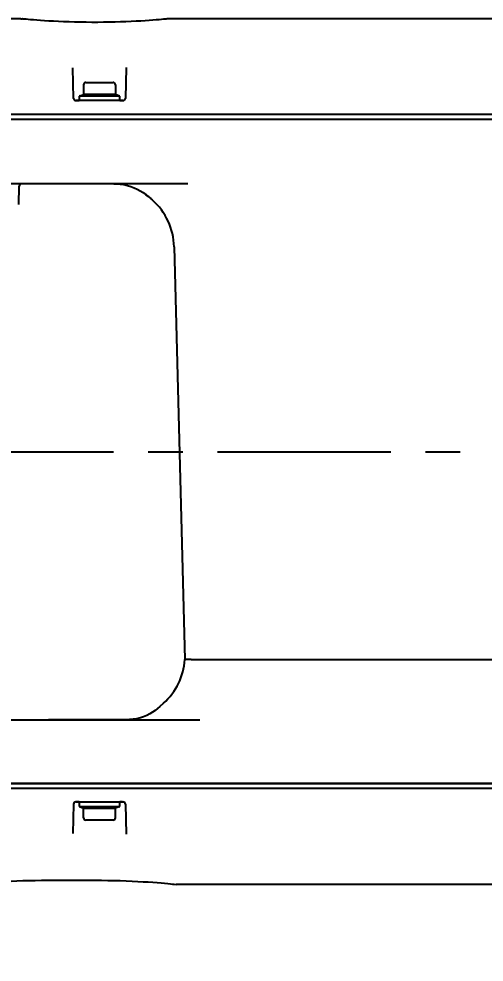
# Model space of a CAD drawing. Header units: millimetres. Extents: x 5828 to 6704, y 123 to 421.
# Drawn here: x 6390.25 to 6395.28, y 174.02 to 184.23 of the extents above; entities that cross this region are included whole.
import ezdxf
from ezdxf import colors
from ezdxf.entities.mleader import LeaderData, LeaderLine
from ezdxf.math import Vec2, Vec3

# ---------------------------------------------------------------- set-up
doc = ezdxf.new("R2010")
doc.units = ezdxf.units.MM
doc.linetypes.add('CENTER', pattern=[0.6, 0.375, -0.075, 0.075, -0.075])
doc.layers.add('外形图', color=7, linetype='Continuous')
doc.styles.add('微软雅黑', font='msyh.ttc', dxfattribs={"height": 2.1})

msp = doc.modelspace()

# ---------------------------------------------------------------- linework, layer by layer
at = {"layer": '外形图', "linetype": 'Continuous'}
for p, q in [((6390.2716, 184.23), (6387.1208, 184.23)), ((6390.2716, 184.23), (6390.289, 184.229)), ((6390.2908, 184.2288), (6390.289, 184.229)), ((6390.289, 184.229), (6390.289, 184.229)), ((6390.3148, 184.2263), (6390.289, 184.229)), ((6390.3271, 184.2251), (6390.2978, 184.2281)), ((6391.8439, 184.2281), (6391.8144, 184.2252)), ((6391.8527, 184.2291), (6391.8439, 184.2281)), ((6391.8527, 184.2291), (6391.8526, 184.2291)), ((6391.87, 184.2301), (6391.8527, 184.2291)), ((6399.6208, 184.2294), (6391.87, 184.2301)), ((6390.8402, 183.3694), (6390.8316, 183.6984)), ((6391.4102, 183.7028), (6391.4015, 183.3694)), ((6390.9483, 183.5176), (6390.9483, 183.4124)), ((6390.9733, 183.5426), (6391.2683, 183.5426)), ((6391.2933, 183.5176), (6391.2933, 183.4124)), ((6390.9008, 183.3951), (6390.9008, 183.3451)), ((6391.3408, 183.3951), (6390.9008, 183.3951)), ((6390.9107, 183.3987), (6390.9483, 183.4124)), ((6391.2933, 183.4124), (6390.9483, 183.4124)), ((6391.331, 183.3987), (6391.2933, 183.4124)), ((6391.3408, 183.3451), (6391.3408, 183.3951)), ((6391.3765, 183.3451), (6390.8652, 183.3451)), ((6390.8706, 183.3451), (6390.9008, 183.3451)), ((6391.3408, 183.3451), (6390.9008, 183.3451)), ((6391.3421, 183.3451), (6391.3765, 183.3451)), ((6397.6696, 183.1951), (6384.5651, 183.1951)), ((6384.2951, 183.1451), (6401.1134, 183.1451)), ((6392.0782, 182.4451), (6387.7711, 182.4451)), ((6391.3841, 182.4358), (6391.4233, 182.4273)), ((6390.2487, 182.2196), (6390.2522, 182.4205)), ((6391.6481, 182.3082), (6391.676, 182.2843)), ((6391.6735, 182.2865), (6391.6896, 182.2723)), ((6391.6896, 182.2722), (6391.6943, 182.2681)), ((6391.9288, 181.7634), (6392.0458, 177.2951)), ((6392.1143, 177.2951), (6392.0458, 177.2951)), ((6392.1143, 177.2951), (6392.0458, 177.2951)), ((6392.1143, 177.2951), (6392.9851, 177.2951)), ((6392.1143, 177.2951), (6392.9851, 177.2951)), ((6392.9851, 177.2951), (6405.7866, 177.2951)), ((6392.9851, 177.2951), (6406.4958, 177.2951)), ((6391.8096, 176.8191), (6391.7748, 176.7879)), ((6391.8137, 176.8228), (6391.8096, 176.8191)), ((6387.6936, 176.6451), (6392.2078, 176.6451)), ((6391.4692, 176.6451), (6390.5708, 176.6451)), ((6391.4451, 176.6457), (6391.4187, 176.6451)), ((6384.5648, 175.9053), (6401.2452, 175.9053)), ((6384.5804, 175.9553), (6405.8411, 175.9553)), ((6405.8375, 175.9553), (6384.5819, 175.9553)), ((6390.7653, 175.9553), (6387.5232, 175.9553)), ((6390.9969, 175.9553), (6390.9958, 175.9553)), ((6391.2458, 175.9553), (6391.2192, 175.9553)), ((6395.271, 175.9553), (6391.3258, 175.9553)), ((6390.8402, 175.731), (6390.8318, 175.4118)), ((6390.8995, 175.7553), (6390.8652, 175.7553)), ((6390.8652, 175.7553), (6391.3765, 175.7553)), ((6390.9008, 175.7553), (6390.9008, 175.7053)), ((6390.9008, 175.7553), (6391.3408, 175.7553)), ((6390.9008, 175.7053), (6391.3408, 175.7053)), ((6390.9107, 175.7017), (6390.9483, 175.688)), ((6391.331, 175.7017), (6391.2933, 175.688)), ((6391.3408, 175.7053), (6391.3408, 175.7553)), ((6391.371, 175.7553), (6391.3408, 175.7553)), ((6391.4015, 175.731), (6391.41, 175.4068)), ((6390.9483, 175.5828), (6390.9483, 175.688)), ((6390.9483, 175.688), (6391.2933, 175.688)), ((6391.2933, 175.5828), (6391.2933, 175.688)), ((6391.2683, 175.5578), (6390.9733, 175.5578)), ((6390.5601, 174.9075), (6391.0708, 174.9075)), ((6391.9294, 174.8639), (6391.9514, 174.8613)), ((6391.9514, 174.8613), (6391.9513, 174.8613)), ((6391.9706, 174.8601), (6391.9514, 174.8613)), ((6399.6208, 174.8608), (6391.9706, 174.8601))]:
    msp.add_line(p, q, dxfattribs=at)
at = {"layer": '外形图', "linetype": 'CENTER', "ltscale": 5}
msp.add_line((6380.3981, 179.5451), (6435.2152, 179.5451), dxfattribs=at)
at = {"layer": '外形图', "linetype": 'Continuous'}
for points in [[(6391.8144, 184.2252), (6391.7923, 184.2231), (6391.7655, 184.2207), (6391.7342, 184.218), (6391.6986, 184.2152), (6391.6588, 184.2123), (6391.6152, 184.2094), (6391.568, 184.2064), (6391.5176, 184.2036), (6391.4641, 184.201), (6391.4081, 184.1987), (6391.3499, 184.1966), (6391.2898, 184.1949), (6391.2282, 184.1935), (6391.1656, 184.1926), (6391.1024, 184.1922), (6391.0389, 184.1922), (6390.9756, 184.1926), (6390.913, 184.1935), (6390.8515, 184.1949), (6390.7914, 184.1966), (6390.7331, 184.1986), (6390.6772, 184.201), (6390.6238, 184.2036), (6390.5733, 184.2064), (6390.5261, 184.2093), (6390.4826, 184.2123), (6390.4428, 184.2152), (6390.4073, 184.218), (6390.376, 184.2206), (6390.3492, 184.223), (6390.3271, 184.2251)], [(6391.2781, 182.4451), (6391.3023, 182.4446), (6391.3436, 182.4416), (6391.3841, 182.4358)], [(6391.4233, 182.4273), (6391.4609, 182.4161), (6391.4967, 182.4025), (6391.5307, 182.3868), (6391.5628, 182.3691), (6391.593, 182.3499), (6391.6213, 182.3295), (6391.6481, 182.3082)], [(6391.5961, 182.3478), (6391.6242, 182.3273), (6391.6508, 182.306)], [(6391.7748, 176.7879), (6391.7499, 176.7666), (6391.7234, 176.7458), (6391.6952, 176.7261), (6391.6652, 176.7077), (6391.6332, 176.6912), (6391.5992, 176.6769), (6391.5633, 176.6649), (6391.5255, 176.6556)], [(6391.5255, 176.6556), (6391.486, 176.6491), (6391.4451, 176.6457)], [(6389.7121, 174.864), (6389.7301, 174.866), (6389.7533, 174.8684), (6389.7817, 174.8713), (6389.8149, 174.8744), (6389.8529, 174.8778), (6389.8954, 174.8813), (6389.9422, 174.8849), (6389.9928, 174.8885), (6390.047, 174.892), (6390.1044, 174.8952), (6390.1646, 174.8982), (6390.2272, 174.9009), (6390.2916, 174.9031), (6390.3576, 174.905), (6390.4247, 174.9063), (6390.4923, 174.9072), (6390.5601, 174.9075)], [(6391.0708, 174.9075), (6391.1447, 174.9072), (6391.2126, 174.9063), (6391.28, 174.905), (6391.3463, 174.9032), (6391.4111, 174.9009), (6391.474, 174.8983), (6391.5346, 174.8953), (6391.5924, 174.892), (6391.647, 174.8886), (6391.6979, 174.885), (6391.745, 174.8814), (6391.7878, 174.8778), (6391.826, 174.8744), (6391.8595, 174.8712), (6391.888, 174.8684), (6391.9114, 174.8659), (6391.9294, 174.8639)]]:
    msp.add_lwpolyline(points, dxfattribs=at)
for centre, radius, start, end in [((6390.2716, 184.08), 0.15, 75.50115, 83.33467), ((6391.87, 184.0801), 0.15, 96.67112, 104.50391), ((6390.9733, 183.5176), 0.025, 90, 180), ((6391.2683, 183.5176), 0.025, 0, 90), ((6390.8652, 183.3701), 0.025, 181.5, 270), ((6390.9158, 183.3846), 0.015, 110, 135.55634), ((6391.3258, 183.3846), 0.015, 44.44366, 70), ((6391.3765, 183.3701), 0.025, 270, 358.5), ((6390.2772, 182.4201), 0.025, 90.00001, 179), ((6391.2291, 181.7451), 0.7, 1.5, 48.35025), ((6391.3476, 177.3451), 0.7, 311.74648, 355.90396), ((6390.8652, 175.7303), 0.025, 90, 178.5), ((6390.8652, 175.7303), 0.025, 138.75539, 148.74662), ((6390.9158, 175.7158), 0.015, 224.44366, 250), ((6391.3258, 175.7158), 0.015, 290, 315.55634), ((6391.3765, 175.7303), 0.025, 1.5, 90), ((6391.3765, 175.7303), 0.025, 70.5655, 80.53889), ((6391.3765, 175.7303), 0.025, 31.24016, 41.1439), ((6390.9733, 175.5828), 0.025, 180, 270), ((6391.2683, 175.5828), 0.025, 270, 0)]:
    msp.add_arc(centre, radius, start, end, dxfattribs=at)

# ---------------------------------------------------------------- leaders
at = {"layer": '外形图'}
ml = msp.add_multileader_mtext('Standard', dxfattribs=at)
ml.set_content('2×M5{\\A1;\\C256; depth12}', style='微软雅黑')
ml.set_leader_properties()
ml.build(insert=Vec2(0, 0))
ml.multileader.update_dxf_attribs({"text_left_attachment_type": 5, "text_right_attachment_type": 5, "dogleg_length": 0.15, "arrow_head_size": 1.7})
ctx = ml.context
ctx.base_point, ctx.char_height, ctx.arrow_head_size, ctx.landing_gap_size, ctx.plane_origin = Vec3(6372.3077, 169.8249), 2.1, 1.7, 0.3, Vec3(6397.5115, 178.1156)
ctx.left_attachment, ctx.right_attachment, ctx.text_align_type = 5, 5, 2
notes = []
notes.append((ctx, [(0, (1, 1, 0), (6392.7251, 169.8249), (-1, 0), 0.15, [(0, [(6401.0208, 178.2979)], 0, [])])]))
ctx.mtext.insert, ctx.mtext.alignment, ctx.mtext.flow_direction = Vec3(6392.2751, 172.7343), 3, 5
ml = msp.add_multileader_mtext('Standard', dxfattribs=at)
ml.set_content('4×M5{\\A1;\\C256; depth10}', style='微软雅黑')
ml.set_leader_properties()
ml.build(insert=Vec2(0, 0))
ml.multileader.update_dxf_attribs({"text_left_attachment_type": 5, "text_right_attachment_type": 5, "dogleg_length": 0.15, "arrow_head_size": 1.7})
ctx = ml.context
ctx.base_point, ctx.char_height, ctx.arrow_head_size, ctx.landing_gap_size, ctx.plane_origin = Vec3(6384.4905, 166.0719), 2.1, 1.7, 0.3, Vec3(6411.8232, 177.7979)
ctx.left_attachment, ctx.right_attachment, ctx.text_align_type = 5, 5, 2
notes.append((ctx, [(0, (1, 1, 0), (6405.0732, 166.0719), (-1, 0), 0.15, [(0, [(6411.8232, 177.7979)], 0, [])])]))
ctx.mtext.insert, ctx.mtext.alignment, ctx.mtext.flow_direction = Vec3(6404.6232, 168.9812), 3, 5
for ctx, leaders in notes:
    for number, flags, end, landing, length, lines in leaders:
        leader = LeaderData()
        leader.index, (leader.has_last_leader_line, leader.has_dogleg_vector, leader.attachment_direction) = number, flags
        leader.last_leader_point, leader.dogleg_vector, leader.dogleg_length = Vec3(end), Vec3(landing), length
        for number, points, colour, breaks in lines:
            line = LeaderLine()
            line.index, line.vertices, line.color, line.breaks = number, Vec3.list(points), colors.encode_raw_color(colour), breaks
            leader.lines.append(line)
        ctx.leaders.append(leader)

doc.saveas('drawing.dxf')
